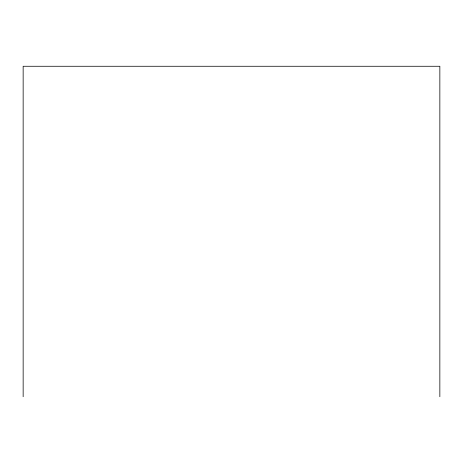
<?xml version="1.0" encoding="UTF-8"?>
<svg xmlns="http://www.w3.org/2000/svg" width="463" height="463" viewBox="0 0 463 463"><rect width="100%" height="100%" fill="white"/><g stroke="black" fill="none" stroke-linecap="round" stroke-linejoin="round"><path stroke-width="0.69" d="M439.85 396.733L439.85 66.267L23.15 66.267L23.15 396.733"/></g></svg>
